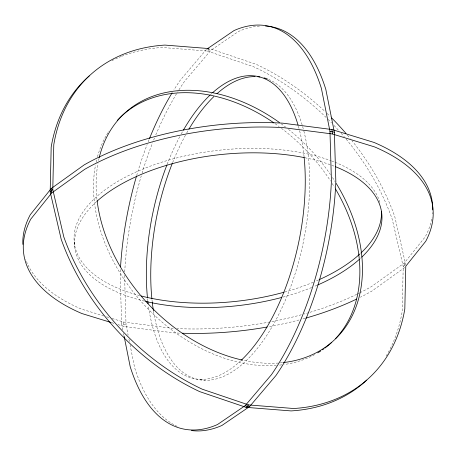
<?xml version="1.0" encoding="UTF-8"?>
<svg xmlns="http://www.w3.org/2000/svg" width="456" height="456" viewBox="0 0 456 456"><rect width="100%" height="100%" fill="white"/><g stroke="black" fill="none" stroke-linecap="round" stroke-linejoin="round"><path stroke-width="0.34" stroke-dasharray="2.28 1.71" d="M346.167 139.177A205.878 149.237 47.3 0 1 392.194 219.097L403.218 266.469L402.215 311.305A205.878 149.237 47.3 0 1 389.561 349.952M405.8 265.147L394.799 216.691A205.878 149.237 47.3 0 0 351.912 140.619M359.921 292.763A205.878 101.38 -6.2 0 0 371.304 286.681L404.278 263.044L425.226 236.863A205.878 101.38 -6.2 0 0 432.049 217.273M206.443 49.396L180.137 80.376A205.878 99.18 -78.1 0 0 173.918 89.889M259.464 26.089A205.878 99.18 -78.1 0 0 238.477 31.487L210.854 50.325L184.555 81.305A205.878 99.18 -78.1 0 0 177.971 91.405M121.678 56.293A205.878 149.237 47.3 0 1 162.319 47.487L207.343 51.061L209.948 48.655L256.295 64.37A205.878 149.237 47.3 0 1 325.065 111.538M403.218 266.469L405.823 264.064M404.763 267.495L371.788 291.133A205.878 101.38 -6.2 0 1 360.405 297.215M112.039 318.476L123.587 322.022L172.824 328.388A205.878 101.38 -6.2 0 0 174.192 328.462M117.961 324.598L124.072 326.473L173.308 332.84A205.878 101.38 -6.2 0 0 180.183 333.165M207.543 49.63L210.854 50.325M120.395 269.61A205.878 99.18 -78.1 0 0 120.162 274.398L121.621 323.783L126.038 324.712L128.107 335.069M200.247 379.375L204.658 380.304M103.882 315.974L81.453 309.094A205.878 101.38 -6.2 0 1 25.741 259.561M106.601 316.812L109.32 317.644M111.84 322.723L113.88 323.35M207.343 51.061L253.69 66.781A205.878 149.237 47.3 0 1 326.051 117.386M128.934 339.218L129.487 341.977M130.04 344.742L134.594 367.542A205.878 99.18 -78.1 0 0 177.179 426.388M121.621 323.783L122.864 329.996M123.553 333.45L123.969 335.519M404.278 263.044L404.706 266.937M123.587 322.022L124.072 326.473M74.225 242.21L74.71 246.667M124.579 275.327L126.038 324.712M124.739 271.913A205.878 99.18 -78.1 0 1 141.257 175.885M142.055 173.212A205.878 99.18 -78.1 0 1 152.6 142.739M153.649 140.106A205.878 99.18 -78.1 0 1 154.709 137.49M155.787 134.896A205.878 99.18 -78.1 0 1 177.612 91.987M111.937 60.682A205.878 149.237 47.3 0 1 121.017 56.561M328.075 119.381A205.878 149.237 47.3 0 1 331.563 122.915M334.009 125.468A205.878 149.237 47.3 0 1 338.774 130.633M341.116 133.26A205.878 149.237 47.3 0 1 344.343 137.005M389.247 350.55A205.878 149.237 47.3 0 1 386.118 356.107M268.664 79.441A154.407 74.385 -78.1 0 1 302.442 125.896M302.63 126.534A154.407 74.385 -78.1 0 1 303.702 130.433M303.873 131.094A154.407 74.385 -78.1 0 1 255.748 350.373A154.407 74.385 -78.1 0 1 153.621 311.904M152.27 302.328A154.407 74.385 -78.1 0 1 151.905 298.993M172.647 162.553A154.407 74.385 -78.1 0 1 186.413 133.522M186.76 132.901A154.407 74.385 -78.1 0 1 188.527 129.829M298.401 126.244A154.407 74.385 -78.1 0 1 299.461 130.165M299.626 130.832A154.407 74.385 -78.1 0 1 304.095 157.006M240.728 360.747A154.407 74.385 -78.1 0 1 148.428 305.851M147.778 300.738A154.407 74.385 -78.1 0 1 147.562 298.737M167.192 164.245A154.407 74.385 -78.1 0 1 179.926 136.384M181.3 133.847A154.407 74.385 -78.1 0 1 182.696 131.351M210.296 94.848A154.407 74.385 -78.1 0 1 211.983 93.286M327.123 113.498A205.878 149.237 47.3 0 1 330.178 116.474M347.404 135.141A205.878 149.237 47.3 0 1 350.122 138.413M314.708 354.58A154.407 111.925 47.3 0 1 284.515 364.481M281.848 364.851A154.407 111.925 47.3 0 1 279.135 365.159M276.393 365.393A154.407 111.925 47.3 0 1 142.831 303.343A154.407 111.925 47.3 0 1 95.521 165.043M96.096 162.239A154.407 111.925 47.3 0 1 96.746 159.475M97.459 156.75A154.407 111.925 47.3 0 1 109.03 131.003M275.082 123.684A154.407 111.925 47.3 0 1 279.118 126.58M281.409 128.29A154.407 111.925 47.3 0 1 330.64 181.117M332.179 183.517A154.407 111.925 47.3 0 1 334.425 187.154M282.424 362.68A154.407 111.925 47.3 0 1 243.407 360.314M96.968 199.357A154.407 111.925 47.3 0 1 97.994 163.339M98.553 160.529A154.407 111.925 47.3 0 1 99.015 158.449M281.147 123.753A154.407 111.925 47.3 0 1 285.718 127.184M288.54 129.407A154.407 111.925 47.3 0 1 330.48 174.58M332.464 177.521A154.407 111.925 47.3 0 1 335.166 181.71M136.646 175.623A205.878 99.18 -78.1 0 1 147.151 144.466M148.189 141.81A205.878 99.18 -78.1 0 1 149.232 139.171M432.596 212.576A205.878 101.38 -6.2 0 1 432.482 213.915M359.299 293.071A205.878 101.38 -6.2 0 1 357.413 294.006M356.78 294.314A205.878 101.38 -6.2 0 1 309.499 312.445M308.82 312.651A205.878 101.38 -6.2 0 1 304.044 314.03M301.291 314.788A205.878 101.38 -6.2 0 1 270.727 321.816M270.037 321.942A205.878 101.38 -6.2 0 1 176.934 328.594M305.212 318.288A205.878 101.38 -6.2 0 1 301.775 319.246M299.011 319.987A205.878 101.38 -6.2 0 1 267.757 326.906M361.426 257.435A154.407 76.032 -6.2 0 1 360.462 258.335M317.108 285.251A154.407 76.032 -6.2 0 1 313.739 286.681M311.699 287.514A154.407 76.032 -6.2 0 1 282.441 297.249M144.409 301.125A154.407 76.032 -6.2 0 1 96.518 201.666M304.904 157.736A154.407 76.032 -6.2 0 1 334.898 166.474M318.619 279.921A154.407 76.032 -6.2 0 1 315.951 281.09M313.255 282.23A154.407 76.032 -6.2 0 1 284.738 292.034M139.736 295.608A154.407 76.032 -6.2 0 1 107.491 188.071A154.407 76.032 -6.2 0 1 330.856 160.66M331.575 160.928A154.407 76.032 -6.2 0 1 334.413 162.022M335.12 162.302A154.407 76.032 -6.2 0 1 380.338 203.94"/><path stroke-width="0.68" d="M366.732 380.122A205.878 149.237 47.3 0 1 291.076 410.919L246.052 407.345L199.705 391.63A205.878 149.237 47.3 0 1 61.201 239.309L50.177 191.936L51.18 147.1A205.878 149.237 47.3 0 1 89.228 75.97M111.161 322.512L81.932 313.546A205.878 101.38 -6.2 0 1 30.774 219.136L51.722 192.956L84.696 169.319A205.878 101.38 -6.2 0 1 283.176 127.612L332.413 133.978L374.547 146.906A205.878 101.38 -6.2 0 1 425.71 241.315L405.777 266.23L404.82 308.9A205.878 149.237 47.3 0 1 293.681 408.513L248.657 404.939L202.31 389.219A205.878 149.237 47.3 0 1 63.806 236.903L52.782 189.531L53.785 144.694A205.878 149.237 47.3 0 1 164.924 45.081L208.865 48.57M432.715 209.925A205.878 101.38 -6.2 0 0 374.068 142.454L331.928 129.527L282.691 123.16A205.878 101.38 -6.2 0 0 84.212 164.867L51.237 188.505L30.29 214.685A205.878 101.38 -6.2 0 0 22.823 244.405M124.106 336.209L130.182 366.607A205.878 99.18 -78.1 0 0 217.523 424.513L245.146 405.675L271.445 374.695A205.878 99.18 -78.1 0 0 331.421 180.673L329.962 131.288L321.406 88.458A205.878 99.18 -78.1 0 0 234.059 30.552L207.776 48.484M191.395 430.538A205.878 99.18 -78.1 0 0 221.941 425.448L249.557 406.604L275.863 375.624A205.878 99.18 -78.1 0 0 335.838 181.602L334.379 132.217L325.818 89.393A205.878 99.18 -78.1 0 0 265.534 26.066M50.177 191.936L52.782 189.531M246.052 407.345L248.657 404.939M329.962 131.288L334.379 132.217M245.146 405.675L249.557 406.604M331.928 129.527L332.413 133.978M51.237 188.505L51.722 192.956M120.555 266.851A205.878 99.18 -78.1 0 1 136.452 176.295M149.5 138.516A205.878 99.18 -78.1 0 1 172.117 92.824M331.683 117.979A205.878 149.237 47.3 0 1 346.03 133.522M264.013 77.845A154.407 74.385 -78.1 0 1 267.353 78.922M153.501 311.18A154.407 74.385 -78.1 0 1 152.27 302.328M151.905 298.993A154.407 74.385 -78.1 0 1 172.385 163.202M188.881 129.225A154.407 74.385 -78.1 0 1 213.79 96.661M216.965 93.708A154.407 74.385 -78.1 0 1 255.103 76.614M257.839 76.751A154.407 74.385 -78.1 0 1 259.909 76.996M212.553 92.773A154.407 74.385 -78.1 0 1 298.03 124.967M304.095 157.006A154.407 74.385 -78.1 0 1 241.292 360.217M148.126 303.633A154.407 74.385 -78.1 0 1 147.858 301.399M147.425 297.392A154.407 74.385 -78.1 0 1 166.936 164.907M183.403 130.12A154.407 74.385 -78.1 0 1 209.834 95.287M336.289 183.529A154.407 111.925 47.3 0 1 283.102 362.605M242.723 360.166A154.407 111.925 47.3 0 1 97.134 200.794M99.18 157.759A154.407 111.925 47.3 0 1 279.42 122.504M323.64 349.005A154.407 111.925 47.3 0 1 322.489 349.815M320.739 350.989A154.407 111.925 47.3 0 1 317.758 352.853M117.203 120.521A154.407 111.925 47.3 0 1 273.919 122.886M335.519 188.983A154.407 111.925 47.3 0 1 335.724 338.398M331.78 342.342A154.407 111.925 47.3 0 1 324.775 348.179M356.626 299.073A205.878 101.38 -6.2 0 1 305.902 318.094M267.062 327.026A205.878 101.38 -6.2 0 1 182.269 333.233M335.605 166.754A154.407 76.032 -6.2 0 1 361.904 256.984M359.47 259.236A154.407 76.032 -6.2 0 1 317.775 284.96M281.74 297.437A154.407 76.032 -6.2 0 1 145.829 301.462M97.014 201.216A154.407 76.032 -6.2 0 1 304.18 157.594M381.444 211.373A154.407 76.032 -6.2 0 1 360.941 252.983M359.978 253.884A154.407 76.032 -6.2 0 1 319.28 279.625M284.042 292.222A154.407 76.032 -6.2 0 1 141.121 295.972"/></g></svg>
